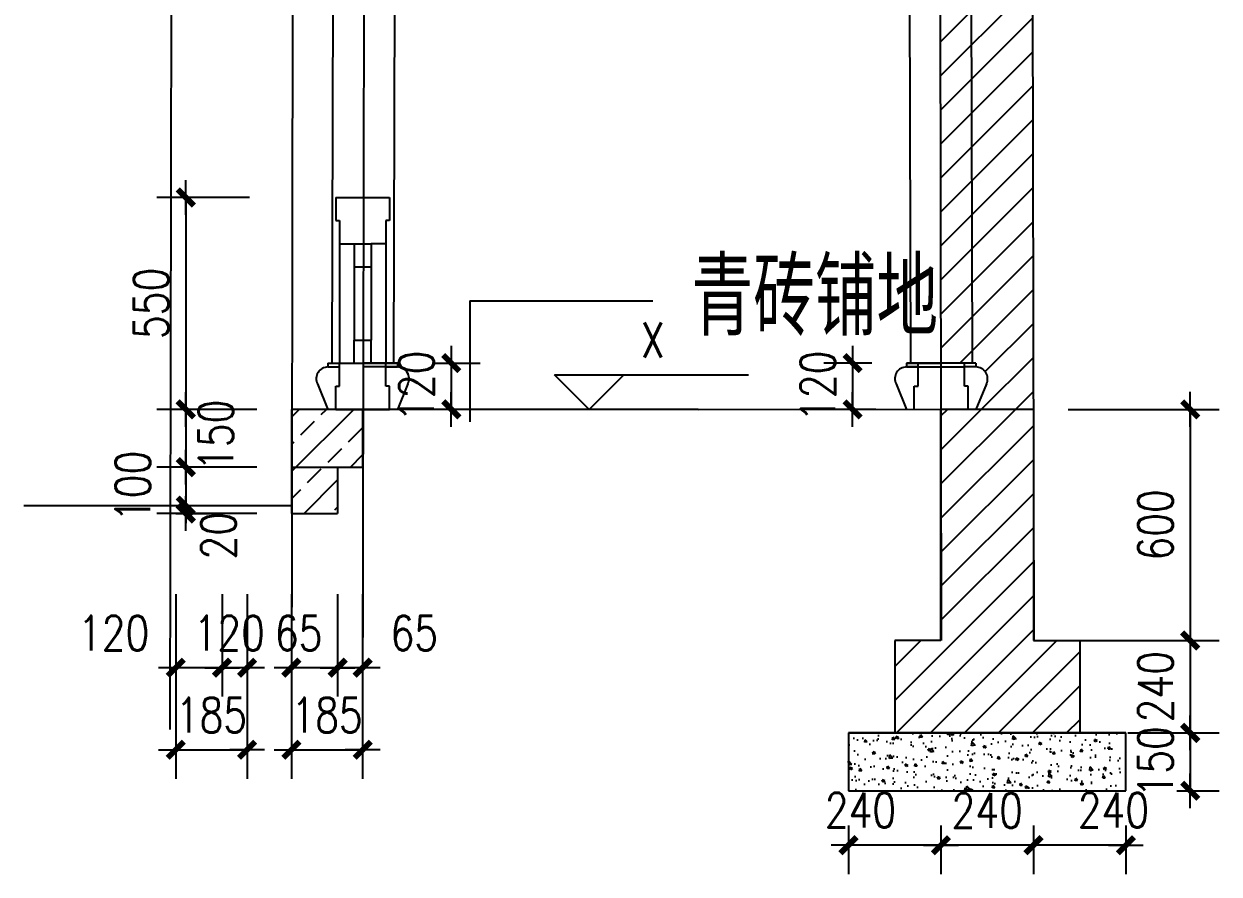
# Model space of a CAD drawing. Extents: x 1035948 to 1665131, y -158296 to 142149.
# Drawn here: x 1194719 to 1197821, y -86470 to -84263 of the extents above; entities that cross this region are included whole.
import ezdxf
from ezdxf.enums import TextEntityAlignment as Align

# ---------------------------------------------------------------- set-up
doc = ezdxf.new("R2010")
doc.units = 0
doc.header["$LTSCALE"] = 200
doc.header["$MEASUREMENT"] = 0
doc.layers.get('0').update_dxf_attribs({"linetype": 'CONTINUOUS'})
doc.layers.get('DEFPOINTS').update_dxf_attribs({"linetype": 'CONTINUOUS'})
for name, color, linetype in [('DOTE', 1, 'CONTINUOUS'), ('new', 7, 'CONTINUOUS'), ('PUB_DIM', 3, 'CONTINUOUS'), ('PUB_TEXT', 7, 'CONTINUOUS'), ('WLL1', 7, 'CONTINUOUS')]:
    doc.layers.add(name, color=color, linetype=linetype)
doc.styles.add('_HZTXT', font='txt.shx', dxfattribs={"width": 0.8, "bigfont": 'hztxt.shx'})
doc.styles.add('DIM_FONT', font='SIMPLEX.shx', dxfattribs={"width": 0.8})
doc.dimstyles.new('DIMA30', dxfattribs={"dimscale": 0.3, "dimtxt": 300, "dimasz": 1, "dimexe": 250, "dimexo": 300, "dimgap": 150, "dimtad": 1, "dimdec": 0, "dimzin": 0, "dimdsep": 46, "dimtxsty": 'DIM_FONT', "dimblk": '_DIMX', "dimcen": 0.09, "dimse1": 1, "dimclrt": 7, "dimadec": 0, "dimazin": 0, "dimtfac": 1, "dimtdec": 0, "dimtix": 1, "dimtmove": 2, "dimatfit": 3, "dimldrblk": '_DIMX', "dimfxl": 0, "dimtolj": 1, "dimtzin": 0, "dimarcsym": 0})
doc.dimstyles.new('DIMB30', dxfattribs={"dimscale": 0.3, "dimtxt": 300, "dimasz": 1, "dimexe": 250, "dimexo": 300, "dimgap": 150, "dimtad": 1, "dimdec": 0, "dimzin": 0, "dimdsep": 46, "dimtxsty": 'DIM_FONT', "dimblk": '_DIMX', "dimcen": 0.09, "dimse2": 1, "dimclrt": 7, "dimadec": 0, "dimazin": 0, "dimtfac": 1, "dimtdec": 0, "dimtix": 1, "dimtmove": 2, "dimatfit": 3, "dimldrblk": '_DIMX', "dimfxl": 0, "dimtolj": 1, "dimtzin": 0, "dimarcsym": 0})
doc.dimstyles.new('DIMN30', dxfattribs={"dimscale": 0.3, "dimtxt": 300, "dimasz": 1, "dimexe": 250, "dimexo": 300, "dimgap": 150, "dimtad": 1, "dimdec": 0, "dimzin": 0, "dimdsep": 46, "dimtxsty": 'DIM_FONT', "dimblk": '_DIMX', "dimcen": 0.09, "dimclrt": 7, "dimadec": 0, "dimazin": 0, "dimtfac": 1, "dimtdec": 0, "dimtix": 1, "dimtmove": 2, "dimatfit": 3, "dimldrblk": '_DIMX', "dimfxl": 0, "dimtolj": 1, "dimtzin": 0, "dimarcsym": 0})
pattern_1 = [(45, (-412830.67, -71428.225), (-44.1941738, 44.1941738), [])]

# ---------------------------------------------------------------- blocks, each defined once
blk = doc.blocks.new('_DIMX')
blk.add_line((-150, 0), (150, 0))
at = {"const_width": 50}
blk.add_lwpolyline([(-70, -70), (70, 70)], dxfattribs=at)
blk = doc.blocks.new('*D350')
at = {"color": 0, "linetype": 'ByBlock'}
for p, q in [((1612825.8, -16375.4), (1613217.5, -16375.4)), ((1613142.5, -16375.7), (1613142.5, -16975.1)), ((1612825.8, -16975.4), (1613217.5, -16975.4))]:
    blk.add_line(p, q, dxfattribs=at)
at = {"layer": 'DEFPOINTS', "color": 0, "linetype": 'ByBlock'}
for p in [(1612735.8, -16375.4), (1612735.8, -16975.4), (1613142.5, -16975.4)]:
    blk.add_point(p, dxfattribs=at)
at = {"color": 0, "linetype": 'ByBlock', "xscale": 0.3, "yscale": 0.3, "zscale": 0.3}
for p, rotation in [((1613142.5, -16375.4), 90), ((1613142.5, -16975.4), 270)]:
    blk.add_blockref('_DIMX', p, dxfattribs=dict(at, rotation=rotation))
at = {"color": 7, "linetype": 'ByBlock', "insert": (1613052.5, -16675.4), "char_height": 90, "attachment_point": 5, "rotation": 90, "style": 'DIM_FONT'}
blk.add_mtext('\\A1;600', dxfattribs=at)
blk = doc.blocks.new('*D349')
at = {"color": 0, "linetype": 'ByBlock'}
for p, q in [((1612945.8, -16855.4), (1613182.8, -16855.4)), ((1613107.8, -16855.1), (1613107.8, -16854.8)), ((1613107.8, -16855.4), (1613107.8, -17095.4)), ((1612945.8, -17095.4), (1613182.8, -17095.4)), ((1613107.8, -17095.7), (1613107.8, -17096))]:
    blk.add_line(p, q, dxfattribs=at)
at = {"layer": 'DEFPOINTS', "color": 0, "linetype": 'ByBlock'}
for p in [(1612855.8, -16855.4), (1612855.8, -17095.4), (1613107.8, -17095.4)]:
    blk.add_point(p, dxfattribs=at)
at = {"color": 0, "linetype": 'ByBlock', "xscale": 0.3, "yscale": 0.3, "zscale": 0.3}
for p, rotation in [((1613107.8, -16855.4), 270), ((1613107.8, -17095.4), 90)]:
    blk.add_blockref('_DIMX', p, dxfattribs=dict(at, rotation=rotation))
at = {"color": 7, "linetype": 'ByBlock', "insert": (1613017.8, -16975.4), "char_height": 90, "attachment_point": 5, "rotation": 90, "style": 'DIM_FONT'}
blk.add_mtext('\\A1;240', dxfattribs=at)
blk = doc.blocks.new('*D345')
at = {"color": 0, "linetype": 'ByBlock'}
for p, q in [((1614480, -17045.4), (1614589.7, -17045.4)), ((1614514.7, -17045.1), (1614514.7, -17044.8)), ((1614514.7, -17045.4), (1614514.7, -17195.4)), ((1614480, -17195.4), (1614589.7, -17195.4)), ((1614514.7, -17195.7), (1614514.7, -17196))]:
    blk.add_line(p, q, dxfattribs=at)
at = {"layer": 'DEFPOINTS', "color": 0, "linetype": 'ByBlock'}
for p in [(1614390, -17045.4), (1614390, -17195.4), (1614514.7, -17195.4)]:
    blk.add_point(p, dxfattribs=at)
at = {"color": 0, "linetype": 'ByBlock', "xscale": 0.3, "yscale": 0.3, "zscale": 0.3}
for p, rotation in [((1614514.7, -17045.4), 270.0000000016675), ((1614514.7, -17195.4), 90.00000000166753)]:
    blk.add_blockref('_DIMX', p, dxfattribs=dict(at, rotation=rotation))
at = {"color": 7, "linetype": 'ByBlock', "insert": (1614424.7, -17120.4), "char_height": 90, "attachment_point": 5, "rotation": 90, "style": 'DIM_FONT'}
blk.add_mtext('\\A1;150', dxfattribs=at)
blk = doc.blocks.new('*D346')
at = {"color": 0, "linetype": 'ByBlock'}
for p, q in [((1614108, -17285.4), (1614108, -17411.8)), ((1614348, -17285.4), (1614348, -17411.8)), ((1614347.7, -17336.8), (1614108.3, -17336.8))]:
    blk.add_line(p, q, dxfattribs=at)
at = {"layer": 'DEFPOINTS', "color": 0, "linetype": 'ByBlock'}
for p in [(1614108, -17195.4), (1614348, -17195.4), (1614108, -17336.8)]:
    blk.add_point(p, dxfattribs=at)
at = {"color": 0, "linetype": 'ByBlock', "xscale": 0.3, "yscale": 0.3, "zscale": 0.3}
for p, rotation in [((1614108, -17336.8), 180.0000000016675), ((1614348, -17336.8), 1.667526652835144e-09)]:
    blk.add_blockref('_DIMX', p, dxfattribs=dict(at, rotation=rotation))
at = {"color": 7, "linetype": 'ByBlock', "insert": (1614315.5, -17245.8), "char_height": 90, "attachment_point": 5, "rotation": 0, "style": 'DIM_FONT'}
blk.add_mtext('\\A1;240', dxfattribs=at)
blk = doc.blocks.new('*D347')
at = {"color": 0, "linetype": 'ByBlock'}
for p, q in [((1612495.8, -17165.4), (1612495.8, -17291.8)), ((1612735.8, -17165.4), (1612735.8, -17291.8)), ((1612495.5, -17216.8), (1612495.2, -17216.8)), ((1612735.8, -17216.8), (1612495.8, -17216.8)), ((1612736.1, -17216.8), (1612736.4, -17216.8))]:
    blk.add_line(p, q, dxfattribs=at)
at = {"layer": 'DEFPOINTS', "color": 0, "linetype": 'ByBlock'}
for p in [(1612495.8, -17075.4), (1612735.8, -17075.4), (1612495.8, -17216.8)]:
    blk.add_point(p, dxfattribs=at)
at = {"color": 0, "linetype": 'ByBlock', "xscale": 0.3, "yscale": 0.3, "zscale": 0.3}
for p, rotation in [((1612495.8, -17216.8), 1.667526652835144e-09), ((1612735.8, -17216.8), 180.0000000016675)]:
    blk.add_blockref('_DIMX', p, dxfattribs=dict(at, rotation=rotation))
at = {"color": 7, "linetype": 'ByBlock', "insert": (1612615.8, -17126.8), "char_height": 90, "attachment_point": 5, "rotation": 0, "style": 'DIM_FONT'}
blk.add_mtext('\\A1;240', dxfattribs=at)
blk = doc.blocks.new('*D348')
at = {"color": 0, "linetype": 'ByBlock'}
for p, q in [((1613628, -17285.4), (1613628, -17411.8)), ((1613868, -17285.4), (1613868, -17411.8)), ((1613867.7, -17336.8), (1613628.3, -17336.8))]:
    blk.add_line(p, q, dxfattribs=at)
at = {"layer": 'DEFPOINTS', "color": 0, "linetype": 'ByBlock'}
for p in [(1613628, -17195.4), (1613868, -17195.4), (1613628, -17336.8)]:
    blk.add_point(p, dxfattribs=at)
at = {"color": 0, "linetype": 'ByBlock', "xscale": 0.3, "yscale": 0.3, "zscale": 0.3}
for p, rotation in [((1613628, -17336.8), 180.0000000016675), ((1613868, -17336.8), 1.667526652835144e-09)]:
    blk.add_blockref('_DIMX', p, dxfattribs=dict(at, rotation=rotation))
at = {"color": 7, "linetype": 'ByBlock', "insert": (1613659.1, -17245.8), "char_height": 90, "attachment_point": 5, "rotation": 0, "style": 'DIM_FONT'}
blk.add_mtext('\\A1;240', dxfattribs=at)
blk = doc.blocks.new('*D312')
at = {"color": 0, "linetype": 'ByBlock'}
for p, q in [((1602333.8, -13712.9), (1602458.8, -13712.9)), ((1602383.8, -13712.6), (1602383.8, -13712.3)), ((1602383.8, -13712.9), (1602383.8, -13832.9)), ((1602383.8, -13833.2), (1602383.8, -13833.5))]:
    blk.add_line(p, q, dxfattribs=at)
at = {"layer": 'DEFPOINTS', "color": 0, "linetype": 'ByBlock'}
for p in [(1602243.8, -13712.9), (1602243.8, -13832.9), (1602383.8, -13832.9)]:
    blk.add_point(p, dxfattribs=at)
at = {"color": 0, "linetype": 'ByBlock', "xscale": 0.3, "yscale": 0.3, "zscale": 0.3}
for p, rotation in [((1602383.8, -13712.9), 270), ((1602383.8, -13832.9), 90)]:
    blk.add_blockref('_DIMX', p, dxfattribs=dict(at, rotation=rotation))
at = {"color": 7, "linetype": 'ByBlock', "insert": (1602293.8, -13772.9), "char_height": 90, "attachment_point": 5, "rotation": 90, "style": 'DIM_FONT'}
blk.add_mtext('\\A1;120', dxfattribs=at)
blk = doc.blocks.new('*D311')
at = {"color": 0, "linetype": 'ByBlock'}
for p, q in [((1602088.8, -14488.8), (1602088.8, -14754.9)), ((1602088.5, -14679.9), (1601969.1, -14679.9))]:
    blk.add_line(p, q, dxfattribs=at)
at = {"layer": 'DEFPOINTS', "color": 0, "linetype": 'ByBlock'}
for p in [(1601968.8, -14398.8), (1602088.8, -14398.8), (1601968.8, -14679.9)]:
    blk.add_point(p, dxfattribs=at)
at = {"color": 0, "linetype": 'ByBlock', "xscale": 0.3, "yscale": 0.3, "zscale": 0.3, "rotation": 180}
blk.add_blockref('_DIMX', (1601968.8, -14679.9), dxfattribs=at)
at = {"color": 0, "linetype": 'ByBlock', "xscale": 0.3, "yscale": 0.3, "zscale": 0.3}
blk.add_blockref('_DIMX', (1602088.8, -14679.9), dxfattribs=at)
at = {"color": 7, "linetype": 'ByBlock', "insert": (1601807.5, -14589.9), "char_height": 90, "attachment_point": 5, "style": 'DIM_FONT'}
blk.add_mtext('\\A1;120', dxfattribs=at)
blk = doc.blocks.new('*D310')
at = {"color": 0, "linetype": 'ByBlock'}
for p, q in [((1602088.8, -14488.8), (1602088.8, -14754.9)), ((1602088.5, -14679.9), (1602088.2, -14679.9)), ((1602153.8, -14679.9), (1602088.8, -14679.9)), ((1602153.8, -14679.9), (1602088.8, -14679.9)), ((1602154.1, -14679.9), (1602154.4, -14679.9))]:
    blk.add_line(p, q, dxfattribs=at)
at = {"layer": 'DEFPOINTS', "color": 0, "linetype": 'ByBlock'}
for p in [(1602088.8, -14398.8), (1602153.8, -14398.8), (1602088.8, -14679.9)]:
    blk.add_point(p, dxfattribs=at)
at = {"color": 0, "linetype": 'ByBlock', "xscale": 0.3, "yscale": 0.3, "zscale": 0.3}
blk.add_blockref('_DIMX', (1602088.8, -14679.9), dxfattribs=at)
at = {"color": 0, "linetype": 'ByBlock', "xscale": 0.3, "yscale": 0.3, "zscale": 0.3, "rotation": 180}
blk.add_blockref('_DIMX', (1602153.8, -14679.9), dxfattribs=at)
at = {"color": 7, "linetype": 'ByBlock', "insert": (1602287.7, -14589.9), "char_height": 90, "attachment_point": 5, "style": 'DIM_FONT'}
blk.add_mtext('\\A1;65', dxfattribs=at)
blk = doc.blocks.new('*D309')
at = {"color": 0, "linetype": 'ByBlock'}
for p, q in [((1601968.8, -14488.8), (1601968.8, -14968)), ((1602153.8, -14488.8), (1602153.8, -14968)), ((1601968.5, -14893), (1601968.2, -14893)), ((1601968.8, -14893), (1602153.8, -14893)), ((1602154.1, -14893), (1602154.4, -14893))]:
    blk.add_line(p, q, dxfattribs=at)
at = {"layer": 'DEFPOINTS', "color": 0, "linetype": 'ByBlock'}
for p in [(1601968.8, -14398.8), (1602153.8, -14398.8), (1602153.8, -14893)]:
    blk.add_point(p, dxfattribs=at)
at = {"color": 0, "linetype": 'ByBlock', "xscale": 0.3, "yscale": 0.3, "zscale": 0.3}
blk.add_blockref('_DIMX', (1601968.8, -14893), dxfattribs=at)
at = {"color": 0, "linetype": 'ByBlock', "xscale": 0.3, "yscale": 0.3, "zscale": 0.3, "rotation": 180}
blk.add_blockref('_DIMX', (1602153.8, -14893), dxfattribs=at)
at = {"color": 7, "linetype": 'ByBlock', "insert": (1602061.3, -14803), "char_height": 90, "attachment_point": 5, "style": 'DIM_FONT'}
blk.add_mtext('\\A1;185', dxfattribs=at)
blk = doc.blocks.new('*D308')
at = {"color": 0, "linetype": 'ByBlock'}
for p, q in [((1601878.8, -13982.9), (1601619.8, -13982.9)), ((1601694.8, -13983.2), (1601694.8, -14082.6))]:
    blk.add_line(p, q, dxfattribs=at)
at = {"layer": 'DEFPOINTS', "color": 0, "linetype": 'ByBlock'}
for p in [(1601968.8, -13982.9), (1601694.8, -14082.9), (1601968.8, -14082.9)]:
    blk.add_point(p, dxfattribs=at)
at = {"color": 0, "linetype": 'ByBlock', "xscale": 0.3, "yscale": 0.3, "zscale": 0.3}
for p, rotation in [((1601694.8, -13982.9), 90), ((1601694.8, -14082.9), 270)]:
    blk.add_blockref('_DIMX', p, dxfattribs=dict(at, rotation=rotation))
at = {"color": 7, "linetype": 'ByBlock', "insert": (1601557.4, -14032.9), "char_height": 90, "attachment_point": 5, "rotation": 90, "style": 'DIM_FONT'}
blk.add_mtext('\\A1;100', dxfattribs=at)
blk = doc.blocks.new('*D307')
at = {"color": 0, "linetype": 'ByBlock'}
for p, q in [((1601878.8, -14102.9), (1601619.8, -14102.9)), ((1601694.8, -14082.6), (1601694.8, -14082.3)), ((1601694.8, -14082.9), (1601694.8, -14102.9)), ((1601694.8, -14082.9), (1601694.8, -14102.9)), ((1601694.8, -14103.2), (1601694.8, -14103.5))]:
    blk.add_line(p, q, dxfattribs=at)
at = {"layer": 'DEFPOINTS', "color": 0, "linetype": 'ByBlock'}
for p in [(1601694.8, -14102.9), (1601968.8, -14082.9), (1601968.8, -14102.9)]:
    blk.add_point(p, dxfattribs=at)
at = {"color": 0, "linetype": 'ByBlock', "xscale": 0.3, "yscale": 0.3, "zscale": 0.3}
for p, rotation in [((1601694.8, -14082.9), 270), ((1601694.8, -14102.9), 90)]:
    blk.add_blockref('_DIMX', p, dxfattribs=dict(at, rotation=rotation))
at = {"color": 7, "linetype": 'ByBlock', "insert": (1601779.4, -14160.9), "char_height": 90, "attachment_point": 5, "rotation": 90, "style": 'DIM_FONT'}
blk.add_mtext('\\A1;20', dxfattribs=at)
blk = doc.blocks.new('*D306')
at = {"color": 0, "linetype": 'ByBlock'}
for p, q in [((1601878.8, -13832.9), (1601619.8, -13832.9)), ((1601694.8, -13833.2), (1601694.8, -13982.6)), ((1601878.8, -13982.9), (1601619.8, -13982.9))]:
    blk.add_line(p, q, dxfattribs=at)
at = {"layer": 'DEFPOINTS', "color": 0, "linetype": 'ByBlock'}
for p in [(1601968.8, -13832.9), (1601694.8, -13982.9), (1601968.8, -13982.9)]:
    blk.add_point(p, dxfattribs=at)
at = {"color": 0, "linetype": 'ByBlock', "xscale": 0.3, "yscale": 0.3, "zscale": 0.3}
for p, rotation in [((1601694.8, -13832.9), 90), ((1601694.8, -13982.9), 270)]:
    blk.add_blockref('_DIMX', p, dxfattribs=dict(at, rotation=rotation))
at = {"color": 7, "linetype": 'ByBlock', "insert": (1601773.1, -13900.3), "char_height": 90, "attachment_point": 5, "rotation": 90, "style": 'DIM_FONT'}
blk.add_mtext('\\A1;150', dxfattribs=at)
blk = doc.blocks.new('*D305')
at = {"color": 0, "linetype": 'ByBlock'}
for p, q in [((1601859.9, -13282.9), (1601619.8, -13282.9)), ((1601694.8, -13283.2), (1601694.8, -13832.6)), ((1601859.9, -13832.9), (1601619.8, -13832.9))]:
    blk.add_line(p, q, dxfattribs=at)
at = {"layer": 'DEFPOINTS', "color": 0, "linetype": 'ByBlock'}
for p in [(1601949.9, -13282.9), (1601694.8, -13832.9), (1601949.9, -13832.9)]:
    blk.add_point(p, dxfattribs=at)
at = {"color": 0, "linetype": 'ByBlock', "xscale": 0.3, "yscale": 0.3, "zscale": 0.3}
for p, rotation in [((1601694.8, -13282.9), 90), ((1601694.8, -13832.9), 270)]:
    blk.add_blockref('_DIMX', p, dxfattribs=dict(at, rotation=rotation))
at = {"color": 7, "linetype": 'ByBlock', "insert": (1601604.8, -13557.9), "char_height": 90, "attachment_point": 5, "rotation": 90, "style": 'DIM_FONT'}
blk.add_mtext('\\A1;550', dxfattribs=at)
blk = doc.blocks.new('*D300')
at = {"color": 0, "linetype": 'ByBlock'}
for p, q in [((1601788.8, -14488.8), (1601788.8, -14754.9)), ((1601788.5, -14679.9), (1601669.1, -14679.9))]:
    blk.add_line(p, q, dxfattribs=at)
at = {"layer": 'DEFPOINTS', "color": 0, "linetype": 'ByBlock'}
for p in [(1601668.8, -14398.8), (1601788.8, -14398.8), (1601668.8, -14679.9)]:
    blk.add_point(p, dxfattribs=at)
at = {"color": 0, "linetype": 'ByBlock', "xscale": 0.3, "yscale": 0.3, "zscale": 0.3, "rotation": 180}
blk.add_blockref('_DIMX', (1601668.8, -14679.9), dxfattribs=at)
at = {"color": 0, "linetype": 'ByBlock', "xscale": 0.3, "yscale": 0.3, "zscale": 0.3}
blk.add_blockref('_DIMX', (1601788.8, -14679.9), dxfattribs=at)
at = {"color": 7, "linetype": 'ByBlock', "insert": (1601507.5, -14589.9), "char_height": 90, "attachment_point": 5, "style": 'DIM_FONT'}
blk.add_mtext('\\A1;120', dxfattribs=at)
blk = doc.blocks.new('*D299')
at = {"color": 0, "linetype": 'ByBlock'}
for p, q in [((1601788.8, -14488.8), (1601788.8, -14754.9)), ((1601788.5, -14679.9), (1601788.2, -14679.9)), ((1601853.8, -14679.9), (1601788.8, -14679.9)), ((1601853.8, -14679.9), (1601788.8, -14679.9)), ((1601854.1, -14679.9), (1601854.4, -14679.9))]:
    blk.add_line(p, q, dxfattribs=at)
at = {"layer": 'DEFPOINTS', "color": 0, "linetype": 'ByBlock'}
for p in [(1601788.8, -14398.8), (1601853.8, -14398.8), (1601788.8, -14679.9)]:
    blk.add_point(p, dxfattribs=at)
at = {"color": 0, "linetype": 'ByBlock', "xscale": 0.3, "yscale": 0.3, "zscale": 0.3}
blk.add_blockref('_DIMX', (1601788.8, -14679.9), dxfattribs=at)
at = {"color": 0, "linetype": 'ByBlock', "xscale": 0.3, "yscale": 0.3, "zscale": 0.3, "rotation": 180}
blk.add_blockref('_DIMX', (1601853.8, -14679.9), dxfattribs=at)
at = {"color": 7, "linetype": 'ByBlock', "insert": (1601987.7, -14589.9), "char_height": 90, "attachment_point": 5, "style": 'DIM_FONT'}
blk.add_mtext('\\A1;65', dxfattribs=at)
blk = doc.blocks.new('*D298')
at = {"color": 0, "linetype": 'ByBlock'}
for p, q in [((1601668.8, -14488.8), (1601668.8, -14968)), ((1601853.8, -14488.8), (1601853.8, -14968)), ((1601668.5, -14893), (1601668.2, -14893)), ((1601668.8, -14893), (1601853.8, -14893)), ((1601854.1, -14893), (1601854.4, -14893))]:
    blk.add_line(p, q, dxfattribs=at)
at = {"layer": 'DEFPOINTS', "color": 0, "linetype": 'ByBlock'}
for p in [(1601668.8, -14398.8), (1601853.8, -14398.8), (1601853.8, -14893)]:
    blk.add_point(p, dxfattribs=at)
at = {"color": 0, "linetype": 'ByBlock', "xscale": 0.3, "yscale": 0.3, "zscale": 0.3}
blk.add_blockref('_DIMX', (1601668.8, -14893), dxfattribs=at)
at = {"color": 0, "linetype": 'ByBlock', "xscale": 0.3, "yscale": 0.3, "zscale": 0.3, "rotation": 180}
blk.add_blockref('_DIMX', (1601853.8, -14893), dxfattribs=at)
at = {"color": 7, "linetype": 'ByBlock', "insert": (1601761.3, -14803), "char_height": 90, "attachment_point": 5, "style": 'DIM_FONT'}
blk.add_mtext('\\A1;185', dxfattribs=at)
blk = doc.blocks.new('*D301')
at = {"color": 0, "linetype": 'ByBlock'}
for p, q in [((1603475.3, -13712.9), (1603350.2, -13712.9)), ((1603425.2, -13712.6), (1603425.2, -13712.3)), ((1603425.2, -13712.9), (1603425.2, -13832.9)), ((1603425.2, -13833.2), (1603425.2, -13833.5))]:
    blk.add_line(p, q, dxfattribs=at)
at = {"layer": 'DEFPOINTS', "color": 0, "linetype": 'ByBlock'}
for p in [(1603565.3, -13712.9), (1603425.2, -13832.9), (1603565.3, -13832.9)]:
    blk.add_point(p, dxfattribs=at)
at = {"color": 0, "linetype": 'ByBlock', "xscale": 0.3, "yscale": 0.3, "zscale": 0.3}
for p, rotation in [((1603425.2, -13712.9), 270), ((1603425.2, -13832.9), 90)]:
    blk.add_blockref('_DIMX', p, dxfattribs=dict(at, rotation=rotation))
at = {"color": 7, "linetype": 'ByBlock', "insert": (1603335.2, -13772.9), "char_height": 90, "attachment_point": 5, "rotation": 90, "style": 'DIM_FONT'}
blk.add_mtext('\\A1;120', dxfattribs=at)

msp = doc.modelspace()

# ---------------------------------------------------------------- hatches: boundary and pattern name
at = {"layer": 'new'}
h = msp.add_hatch(dxfattribs=at)
h.set_pattern_fill('AN33C', color=6, scale=100, style=0)
h.set_pattern_definition([(130, (1204025.09, -112960.21), (-71.72602, -6.27521), [7.5, -82.5]), (185, (1204025.09, -112960.21), (13.87513, 75.21921), [6, -66]), (79.5486, (1204019.116, -112960.73), (-57.85094, 68.94395), [6.37402, -70.11421]), (133.8158, (1204025.09, -112940.21), (-106.7241, -16.5519), [11.25, -123.75]), (83.3644, (1204016.2, -112941.59), (-93.46627, 97.4118), [9.56103, -105.1713]), (188.8158, (1204025.09, -112940.21), (-93.4662, 97.41186), [9, -99]), (159, (1204015.09, -112945.21), (-59.6907, -40.26189), [7.5, -82.5]), (214, (1204015.09, -112945.21), (-24.33153, 72.515), [6, -66]), (108.5486, (1204010.12, -112948.56), (-84.02226, 32.25305), [6.37402, -70.11421]), (142.5, (1204025.093, -112960.207), (-1.215986, 33.289385), [0, -65.2, 0, -67, 0, -66.25]), (172.5, (1204025.093, -112960.207), (-26.306954, 39.44117), [0, -38.2, 0, -63.7, 0, -25.25]), (212.5, (1204047.393, -112960.207), (-53.382244, -2.255487), [0, -25, 0, -78, 0, -103.5]), (222.5, (1204057.393, -112960.207), (-58.31862, 10.0105), [0, -32.5, 0, -51.8, 0, -73.5])])
h.paths.add_polyline_path([(1197099.20318, -86103.63059), (1196859.20318, -86103.63059), (1196859.20318, -86253.63059), (1197219.20318, -86253.63059), (1197319.20318, -86253.63059), (1197579.20318, -86253.63059), (1197579.20318, -86103.63059), (1197339.20318, -86103.63059)])
at = {"layer": 'WLL1'}
h = msp.add_hatch(dxfattribs=at)
h.set_pattern_fill('ANSI31', color=256, scale=500, style=0)
h.set_pattern_definition(pattern_1)
h.paths.add_polyline_path([(1197334.42495, -82664.33641), (1197130.13971, -82562.03036, -0.2839061949), (1197174.31685, -82633.56163, -0.1704041029), (1197156.76683, -82683.56163), (1197294.31685, -82683.56163), (1197294.31685, -82863.56163), (1197174.31685, -82863.56163), (1197179.86817, -85143.71584), (1197189.86817, -85143.71584), (1197189.86817, -85153.71584, -0.5563410401), (1197217.09465, -85197.55238), (1197189.89723, -85263.64522), (1197338.84709, -85263.63062)])
h.paths.add_polyline_path([(1197098.64496, -85143.71584), (1197099.86356, -85143.71584), (1197179.86817, -85143.71584), (1197174.31685, -82863.56163, 0.1254979979), (1197129.31685, -82834.23521), (1197129.31685, -82893.56163), (1197119.31685, -82893.56163), (1197119.31685, -83353.56163), (1197095.60333, -83353.56163)])
h = msp.add_hatch(dxfattribs=at)
h.set_pattern_fill('ANSI33', color=256, scale=400, style=0)
h.set_pattern_definition([(45, (1187642.05, -48224.76), (-70.71068, 70.71068), []), (45, (1187712.76, -48224.76), (-70.71068, 70.71068), [50, -25])])
h.paths.add_polyline_path([(1195413.40757, -85263.71584), (1195413.40757, -85413.71584), (1195598.40757, -85413.71584), (1195598.40757, -85263.71584)])
h.paths.add_polyline_path([(1195413.40757, -85413.71584), (1195413.40757, -85533.71584), (1195533.40757, -85533.71584), (1195533.40757, -85413.71584)])
h = msp.add_hatch(dxfattribs=at)
h.set_pattern_fill('ANSI31', color=256, scale=500, style=0)
h.set_pattern_definition(pattern_1)
h.paths.add_polyline_path([(1197099.86817, -85863.63059), (1196979.20318, -85863.63059), (1196979.20318, -86103.63059), (1197459.20318, -86103.63059), (1197459.20318, -85863.63059), (1197339.20318, -85863.63059), (1197339.20318, -85472.93637), (1197338.84709, -85263.63062), (1197211.30448, -85263.64312), (1197099.20318, -85263.82101), (1197099.20318, -85472.25409)])

# ---------------------------------------------------------------- linework, layer by layer
for p, q in [((1195876.79546, -84982.35509), (1195876.79546, -85295.76596)), ((1197099.20318, -85863.63059), (1197099.20318, -85263.63059)), ((1197099.20333, -85263.82101), (1197339.20303, -85263.44016)), ((1196979.20318, -85863.63059), (1196979.20318, -86103.63059)), ((1197099.20318, -85863.63059), (1196979.20318, -85863.63059)), ((1197339.20318, -85863.63059), (1197459.20318, -85863.63059)), ((1197459.20318, -85863.63059), (1197459.20318, -86103.63059)), ((1196859.20318, -86103.63059), (1197579.20318, -86103.63059)), ((1196979.20318, -86103.63059), (1197459.20318, -86103.63059))]:
    msp.add_line(p, q)
at = {"layer": 'DOTE'}
for p, q in [((1195103.95888, -82596.40658), (1195098.40757, -86094.67378)), ((1195418.95888, -82596.40658), (1195413.40757, -86094.67378)), ((1195603.95888, -82596.40658), (1195598.40757, -86094.67378)), ((1195603.96348, -82596.40658), (1195598.41217, -86094.67378))]:
    msp.add_line(p, q, dxfattribs=at)
at = {"layer": 'new'}
for p, q in [((1197099.20318, -85263.63059), (1197339.20318, -85263.63059)), ((1197219.20318, -85263.63059), (1197339.20318, -85263.63059)), ((1197339.20318, -85263.63059), (1197339.20318, -85863.63059)), ((1197099.20318, -86103.63059), (1196859.20318, -86103.63059)), ((1196859.20318, -86103.63059), (1196859.20318, -86253.63059)), ((1197339.20318, -86103.63059), (1197099.20318, -86103.63059)), ((1197579.20318, -86103.63059), (1197339.20318, -86103.63059)), ((1197579.20318, -86253.63059), (1197579.20318, -86103.63059)), ((1196859.20318, -86253.63059), (1197579.20318, -86253.63059))]:
    msp.add_line(p, q, dxfattribs=at)
at = {"layer": 'PUB_DIM'}
for p, q in [((1196186.17312, -85263.71584), (1196096.17312, -85173.71584)), ((1196096.17312, -85173.71584), (1196276.17312, -85173.71584)), ((1196276.17312, -85173.71584), (1196186.17312, -85263.71584)), ((1196186.17312, -85173.71584), (1196599.31598, -85173.71584))]:
    msp.add_line(p, q, dxfattribs=at)
at = {"layer": 'PUB_TEXT'}
msp.add_line((1195876.79546, -84982.35509), (1196351.7681, -84982.35509), dxfattribs=at)
at = {"layer": 'WLL1'}
for p, q in [((1197094.31685, -82596.40658), (1197099.86817, -85863.63059)), ((1197334.42495, -82664.33641), (1197339.86786, -85863.63059)), ((1195523.95888, -82863.56163), (1195518.40757, -85143.71584)), ((1195683.95888, -82863.56163), (1195678.40757, -85143.71584)), ((1195683.96348, -82863.56163), (1195678.41217, -85143.71584)), ((1197014.31225, -82863.56163), (1197019.86356, -85143.71584)), ((1197014.31685, -82863.56163), (1197019.86817, -85143.71584)), ((1197174.31685, -82863.56163), (1197179.86817, -85143.71584)), ((1195528.40757, -84713.71584), (1195528.40757, -84773.71584)), ((1195528.40757, -84713.71584), (1195668.40757, -84713.71584)), ((1195668.40757, -84713.71584), (1195668.40757, -84773.71584)), ((1195528.40757, -84773.71584), (1195538.40757, -84773.71584)), ((1195538.40757, -84773.71584), (1195538.40757, -84833.71584)), ((1195668.40757, -84773.71584), (1195658.40757, -84773.71584)), ((1195658.40757, -84773.71584), (1195658.40757, -84833.71584)), ((1195538.40757, -84833.71584), (1195620.40757, -84833.71584)), ((1195538.40757, -84833.71584), (1195538.40757, -85143.71584)), ((1195576.40757, -84833.71584), (1195576.40757, -84893.71584)), ((1195658.40757, -84833.71584), (1195620.40757, -84833.71584)), ((1195620.40757, -84833.71584), (1195620.40757, -84893.71584)), ((1195658.40757, -84833.71584), (1195658.40757, -85143.71584)), ((1195576.40757, -84893.71584), (1195620.40757, -84893.71584)), ((1195576.40757, -84893.71584), (1195576.40757, -85083.71584)), ((1195620.40757, -84893.71584), (1195620.40757, -85083.71584)), ((1195576.40757, -85143.71584), (1195576.40757, -85083.71584)), ((1195576.40757, -85083.71584), (1195620.40757, -85083.71584)), ((1195620.40757, -85143.71584), (1195620.40757, -85083.71584)), ((1195508.40757, -85143.71584), (1195508.40757, -85153.71584)), ((1195508.40757, -85143.71584), (1195688.40757, -85143.71584)), ((1195508.40757, -85153.71584), (1195538.40757, -85153.71584)), ((1195538.40757, -85203.71584), (1195538.40757, -85143.71584)), ((1195538.40757, -85143.71584), (1195620.40757, -85143.71584)), ((1195688.41217, -85143.71584), (1195598.41217, -85143.71584)), ((1195688.41217, -85153.71584), (1195598.41217, -85153.71584)), ((1195658.40757, -85143.71584), (1195620.40757, -85143.71584)), ((1195658.40757, -85203.71584), (1195658.40757, -85143.71584)), ((1195658.40757, -85153.71584), (1195688.40757, -85153.71584)), ((1195688.40757, -85143.71584), (1195688.40757, -85153.71584)), ((1195688.41217, -85143.71584), (1195688.41217, -85153.71584)), ((1197009.86356, -85143.71584), (1197009.86356, -85153.71584)), ((1197009.86356, -85143.71584), (1197099.86356, -85143.71584)), ((1197009.86356, -85153.71584), (1197159.86817, -85153.71584)), ((1197189.86817, -85143.71584), (1197009.86817, -85143.71584)), ((1197009.86817, -85143.71584), (1197009.86817, -85153.71584)), ((1197039.86817, -85153.71584), (1197009.86817, -85153.71584)), ((1197039.86817, -85203.71584), (1197039.86817, -85143.71584)), ((1197039.86817, -85143.71584), (1197077.86817, -85143.71584)), ((1197159.86817, -85143.71584), (1197077.86817, -85143.71584)), ((1197159.86817, -85203.71584), (1197159.86817, -85143.71584)), ((1197189.86817, -85153.71584), (1197159.86817, -85153.71584)), ((1197189.86817, -85143.71584), (1197189.86817, -85153.71584)), ((1195481.18109, -85197.55238), (1195508.40757, -85263.71584)), ((1195715.63405, -85197.55238), (1195688.40757, -85263.71584)), ((1195715.63865, -85197.55238), (1195688.41217, -85263.71584)), ((1196982.63708, -85197.55238), (1197009.86356, -85263.71584)), ((1196982.64168, -85197.55238), (1197009.86817, -85263.71584)), ((1197217.09465, -85197.55238), (1197189.86817, -85263.71584)), ((1195528.40757, -85203.71584), (1195538.40757, -85203.71584)), ((1195528.40757, -85263.71584), (1195528.40757, -85203.71584)), ((1195668.40757, -85203.71584), (1195658.40757, -85203.71584)), ((1195668.40757, -85263.71584), (1195668.40757, -85203.71584)), ((1197029.86817, -85263.71584), (1197029.86817, -85203.71584)), ((1197029.86817, -85203.71584), (1197039.86817, -85203.71584)), ((1197169.86817, -85203.71584), (1197159.86817, -85203.71584)), ((1197169.86817, -85263.71584), (1197169.86817, -85203.71584)), ((1196469.31685, -85263.71584), (1195413.40757, -85263.71584)), ((1195413.40757, -85263.71584), (1195413.40757, -85533.71584)), ((1195528.40757, -85263.71584), (1195668.40757, -85263.71584)), ((1195598.40757, -85263.71584), (1195598.40757, -85413.71584)), ((1196469.31685, -85263.71584), (1197338.54971, -85263.63065)), ((1196929.86387, -85264.09669), (1196789.86387, -85264.09669)), ((1197098.54541, -85264.01151), (1197098.54541, -85534.01151)), ((1195413.40757, -85413.71584), (1195598.40757, -85413.71584)), ((1195533.40757, -85413.71584), (1195533.40757, -85533.71584)), ((1194719.32007, -85513.71584), (1195413.40757, -85513.71584)), ((1195113.40757, -85533.71584), (1195233.40757, -85533.71584)), ((1195413.40757, -85533.71584), (1195533.40757, -85533.71584))]:
    msp.add_line(p, q, dxfattribs=at)
for centre, start, end in [((1195508.3959, -85184.08193), 89.97799194, 206.33392476), ((1195688.41923, -85184.08193), 333.66607524, 90.02200806), ((1195688.42383, -85184.08193), 333.66607524, 90.02200806), ((1197009.8519, -85184.08193), 89.97799194, 206.33392476), ((1197009.8565, -85184.08193), 89.97799194, 206.33392476), ((1197189.87983, -85184.08193), 333.66607524, 90.02200806)]:
    msp.add_arc(centre, 30.36609, start, end, dxfattribs=at)

# ---------------------------------------------------------------- texts
at = {"layer": 'PUB_DIM', "style": 'DIM_FONT', "width": 0.8}
msp.add_text('X', height=90, dxfattribs=at).set_placement((1196351.3356, -85083.71584), align=Align.MIDDLE)
at = {"layer": 'PUB_TEXT', "style": '_HZTXT', "width": 0.8}
msp.add_text('青砖铺地', height=200, dxfattribs=at).set_placement((1196451.7681, -85072.35509))

# ---------------------------------------------------------------- dimensions: what is measured, and where the dimension line sits
at = {"layer": 'PUB_DIM'}
for p1, p2, distance, dimstyle, picture, middle, set_off in [((1195394.48865, -84713.7169), (1195394.48865, -85263.7169), -255.12888, 'DIMN30', '*D305', (1195049.35977, -84988.7169), (-406555.39077, -71430.86301)), ((1195688.41217, -85143.71584), (1195688.41217, -85263.71584), 140.01466, 'DIMB30', '*D312', (1195738.42683, -85203.71584), (-406555.39077, -71430.86301)), ((1197009.86356, -85143.71584), (1197009.86356, -85263.71584), -140.01466, 'DIMB30', '*D301', (1196779.8489, -85203.71584), (-406555.39077, -71430.86301)), ((1195113.40774, -85653.19285), (1195298.40774, -85653.19285), -494.18696, 'DIMN30', '*D298', (1195205.90774, -86057.37981), (-406555.39077, -71254.4102)), ((1195413.40774, -85653.19285), (1195598.40774, -85653.19285), -494.18696, 'DIMN30', '*D309', (1195505.90774, -86057.37981), (-406555.39077, -71254.4102)), ((1197339.19954, -86253.63059), (1197099.19954, -86253.63059), 141.41757, 'DIMN30', '*D347', (1197219.19954, -86185.04816), (-415396.64544, -69178.27968))]:
    dim = msp.add_aligned_dim(p1=p1, p2=p2, distance=distance, dimstyle=dimstyle, dxfattribs=at)
    dim.commit()
    dim.dimension.update_dxf_attribs({"geometry": picture, "text_midpoint": middle, "insert": set_off})
for base, p1, p2, angle, dimstyle, picture, middle, set_off in [((1195139.35977, -85413.71799), (1195413.40757, -85263.71799), (1195413.40757, -85413.71799), 270, 'DIMN30', '*D306', (1195217.70233, -85331.12519), (-406555.39077, -71430.86301)), ((1195139.35977, -85513.71799), (1195413.40757, -85413.71799), (1195413.40757, -85513.71799), 270, 'DIMB30', '*D308', (1195001.96576, -85463.71799), (-406555.39077, -71430.86301)), ((1195139.35977, -85533.71799), (1195413.40757, -85513.71799), (1195413.40757, -85533.71799), 270, 'DIMA30', '*D307', (1195223.97758, -85591.75323), (-406555.39077, -71430.86301)), ((1195113.41234, -85934.35239), (1195233.41234, -85653.19285), (1195113.41234, -85653.19285), 180, 'DIMB30', '*D300', (1194952.09806, -85844.35239), (-406555.39077, -71254.4102)), ((1195413.41234, -85934.35239), (1195533.41234, -85653.19285), (1195413.41234, -85653.19285), 180, 'DIMB30', '*D311', (1195252.09806, -85844.35239), (-406555.39077, -71254.4102)), ((1195233.41234, -85934.35239), (1195298.41234, -85653.19285), (1195233.41234, -85653.19285), 180, 'DIMA30', '*D299', (1195432.29806, -85844.35239), (-406555.39077, -71254.4102)), ((1195533.41234, -85934.35239), (1195598.41234, -85653.19285), (1195533.41234, -85653.19285), 180, 'DIMA30', '*D310', (1195732.29806, -85844.35239), (-406555.39077, -71254.4102)), ((1196859.19954, -86395.04816), (1197099.19954, -86253.63059), (1196859.19954, -86253.63059), 180, 'DIMN30', '*D348', (1196890.2756, -86304.09659), (-416768.79126, -69058.27968)), ((1197339.19954, -86395.04816), (1197579.19954, -86253.63059), (1197339.19954, -86253.63059), 180, 'DIMN30', '*D346', (1197546.74372, -86304.09659), (-416768.79126, -69058.27968))]:
    dim = msp.add_linear_dim(base=base, p1=p1, p2=p2, angle=angle, dimstyle=dimstyle, dxfattribs=at)
    dim.commit()
    dim.dimension.update_dxf_attribs({"geometry": picture, "text_midpoint": middle, "dimtype": 129, "insert": set_off})
for base, p1, p2, angle, picture, middle, set_off in [((1197745.8794, -85863.63059), (1197339.20318, -85263.63059), (1197339.20318, -85863.63059), 90, '*D350', (1197655.8794, -85563.63059), (-415396.64544, -68888.27968)), ((1197745.8794, -86103.63063), (1197493.8989, -85863.63063), (1197493.8989, -86103.63063), 90, '*D349', (1197655.8794, -85863.63063), (-415361.94972, -69008.27972)), ((1197745.87935, -86253.63059), (1197621.18368, -86103.63059), (1197621.18368, -86253.63059), 270, '*D345', (1197655.87935, -86058.63059), (-416768.79126, -69058.27968))]:
    dim = msp.add_linear_dim(base=base, p1=p1, p2=p2, angle=angle, dimstyle='DIMN30', dxfattribs=at)
    dim.commit()
    dim.dimension.update_dxf_attribs({"geometry": picture, "text_midpoint": middle, "insert": set_off})

doc.saveas('drawing.dxf')
